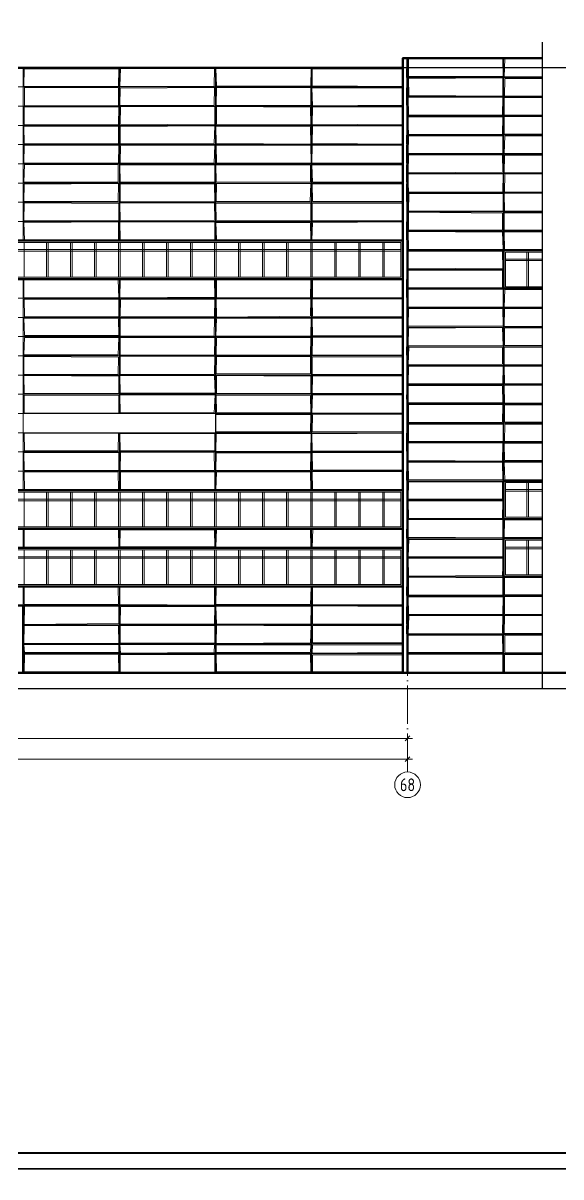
# Model space of a CAD drawing. Extents: x -50000 to 1632000, y -47600 to 308800.
# Drawn here: x 377987 to 411580, y 189500 to 261593 of the extents above; entities that cross this region are included whole.
import ezdxf
from ezdxf.enums import TextEntityAlignment as Align

# ---------------------------------------------------------------- set-up
doc = ezdxf.new("R2010")
doc.units = 0
doc.header["$MEASUREMENT"] = 0
doc.linetypes.add('ACAD_ISO04W100', pattern=[30, 24, -3, 0, -3])
doc.layers.get('Defpoints').update_dxf_attribs({"color": 6})
doc.layers.add('1', color=7, linetype='Continuous')
doc.styles.get("Standard").update_dxf_attribs({"font": 'isocpeur.ttf'})
doc.dimstyles.get("Standard").update_dxf_attribs({"dimscale": 200, "dimtxt": 2.5, "dimasz": 1.5, "dimexe": 1.5, "dimexo": 5, "dimgap": 1, "dimtad": 1, "dimtoh": 1, "dimdec": 0, "dimrnd": 10, "dimzin": 0, "dimtxsty": 'Standard', "dimblk": 'OBLIQUE', "dimcen": 1, "dimdle": 1.5, "dimclrd": 256, "dimclre": 256, "dimclrt": 256, "dimadec": 0, "dimazin": 0, "dimtfac": 1, "dimtdec": 0, "dimtix": 1, "dimtmove": 0, "dimatfit": 3, "dimldrblk": 'NONE', "dimfxl": 1, "dimtolj": 1, "dimtzin": 0, "dimlwd": 18, "dimlwe": 18, "dimarcsym": 1})

# ---------------------------------------------------------------- blocks, each defined once
blk = doc.blocks.new('_Oblique')
at = {"color": 0, "linetype": 'ByBlock', "lineweight": -2}
blk.add_line((-0.5, -0.5), (0.5, 0.5), dxfattribs=at)
blk = doc.blocks.new('*D4')
at = {"layer": '1', "linetype": 'Continuous', "lineweight": 18, "transparency": 16777216}
blk.add_line((-300, 215600), (402300, 215600), dxfattribs=at)
at = {"layer": 'Defpoints', "color": 0, "linetype": 'Continuous', "transparency": 16777216}
for p in [(0, 220000), (402000, 220000), (402000, 215600)]:
    blk.add_point(p, dxfattribs=at)
at = {"layer": '1', "linetype": 'Continuous', "lineweight": 18, "transparency": 16777216, "xscale": 300, "yscale": 300, "zscale": 300, "rotation": 180}
blk.add_blockref('_Oblique', (0, 215600), dxfattribs=at)
at = {"layer": '1', "linetype": 'Continuous', "lineweight": 18, "transparency": 16777216, "xscale": 300, "yscale": 300, "zscale": 300}
blk.add_blockref('_Oblique', (402000, 215600), dxfattribs=at)
at = {"layer": '1', "linetype": 'Continuous', "lineweight": 18, "transparency": 16777216, "insert": (201000, 216050), "char_height": 500, "attachment_point": 5}
blk.add_mtext('\\A1;402000', dxfattribs=at)
blk = doc.blocks.new('_None')
blk = doc.blocks.new('*D17')
at = {"layer": '1', "linetype": 'Continuous', "lineweight": 18, "transparency": 16777216}
blk.add_line((335700, 216900), (402300, 216900), dxfattribs=at)
at = {"layer": 'Defpoints', "color": 0, "linetype": 'Continuous', "transparency": 16777216}
for p in [(336000, 220000), (402000, 220000), (402000, 216900)]:
    blk.add_point(p, dxfattribs=at)
at = {"layer": '1', "linetype": 'Continuous', "lineweight": 18, "transparency": 16777216, "xscale": 300, "yscale": 300, "zscale": 300, "rotation": 180}
blk.add_blockref('_Oblique', (336000, 216900), dxfattribs=at)
at = {"layer": '1', "linetype": 'Continuous', "lineweight": 18, "transparency": 16777216, "xscale": 300, "yscale": 300, "zscale": 300}
blk.add_blockref('_Oblique', (402000, 216900), dxfattribs=at)
at = {"layer": '1', "linetype": 'Continuous', "lineweight": 18, "transparency": 16777216, "insert": (369000, 217350), "char_height": 500, "attachment_point": 5}
blk.add_mtext('\\A1;66000', dxfattribs=at)

msp = doc.modelspace()

# ---------------------------------------------------------------- linework, layer by layer
at = {"layer": '1'}
msp.add_line((410400, 260400), (410400, 220000), dxfattribs=at)
at = {"layer": '1', "linetype": 'Continuous', "lineweight": 70}
msp.add_line((410400, 259400), (402000, 259400), dxfattribs=at)
at = {"layer": '1', "color": 8, "linetype": 'Continuous', "lineweight": 9}
for p, q in [((402056, 258253.7), (402068.1, 259369.5)), ((402068.1, 259369.5), (407961.7, 259344.2)), ((407968.2, 258260.2), (407961.7, 259344.2)), ((408032.5, 258240.2), (408069.5, 259366.4)), ((408069.5, 259366.4), (410400, 259363.8)), ((378040, 257660.7), (378060.1, 258741.1)), ((378060.1, 258741.1), (383968.3, 258740.3)), ((383950.3, 257640.2), (383968.3, 258740.3)), ((384000, 258800), (384072.8, 258729.8)), ((384029.6, 257658.2), (384072.8, 258729.8)), ((384072.8, 258729.8), (389942.7, 258766.8)), ((389930.3, 257631.4), (389942.7, 258766.8)), ((390028.7, 258759), (395973.1, 258771.9)), ((390070.5, 257656.8), (390028.7, 258759)), ((395949.6, 257653.9), (395973.1, 258771.9)), ((396032.9, 257670), (396051.2, 258743.4)), ((396051.2, 258743.4), (401700, 258743.7)), ((402056, 258253.7), (407968.2, 258260.2)), ((402058, 258127), (407945.5, 258167.1)), ((402074.3, 257073.8), (402058, 258127)), ((407947, 257027.1), (407945.5, 258167.1)), ((408032.5, 258240.2), (410400, 258249.1)), ((408053.2, 257030.7), (408067.1, 258139.7)), ((408067.1, 258139.7), (410400, 258140.4)), ((378040, 257660.7), (383950.3, 257640.2)), ((378068.3, 256427), (378069.5, 257571.7)), ((378069.5, 257571.7), (383949.3, 257552.2)), ((383947.5, 256442.4), (383949.3, 257552.2)), ((384029.6, 257658.2), (389930.3, 257631.4)), ((384036.2, 256439.3), (384059.8, 257532.2)), ((384059.8, 257532.2), (389950.6, 257559.7)), ((389925.9, 256460.8), (389950.6, 257559.7)), ((390038.7, 256470.2), (390063, 257568.6)), ((390063, 257568.6), (395958.2, 257556.9)), ((390070.5, 257656.8), (395949.6, 257653.9)), ((395949.7, 256452.2), (395958.2, 257556.9)), ((396026, 257551.7), (401700, 257544.3)), ((396066.9, 256430.9), (396026, 257551.7)), ((396032.9, 257670), (401700, 257634.9)), ((402000, 257000), (402074.3, 257073.8)), ((402044.7, 256953.8), (407957.1, 256951.4)), ((402057.5, 255842.9), (402044.7, 256953.8)), ((402074.3, 257073.8), (407947, 257027.1)), ((407933.4, 255842.8), (407957.1, 256951.4)), ((408029.2, 255863.7), (408044.8, 256935.2)), ((408044.8, 256935.2), (410400, 256943.6)), ((408053.2, 257030.7), (410400, 257047)), ((378048.1, 256350.7), (383957.5, 256360.7)), ((378062.2, 255253.2), (378048.1, 256350.7)), ((378068.3, 256427), (383947.5, 256442.4)), ((383939.5, 255242.9), (383957.5, 256360.7)), ((384036.2, 256439.3), (389925.9, 256460.8)), ((384041.6, 255271.7), (384069.5, 256349.5)), ((384069.5, 256349.5), (389968.6, 256370.7)), ((389955.2, 255236.1), (389968.6, 256370.7)), ((390038.7, 256470.2), (395949.7, 256452.2)), ((390059, 256371.6), (395938.1, 256334.8)), ((390065, 255257.3), (390059, 256371.6)), ((395969.6, 255245), (395938.1, 256334.8)), ((396046, 255233.2), (396055.8, 256355.7)), ((396055.8, 256355.7), (401700, 256367)), ((396066.9, 256430.9), (401700, 256456.8)), ((378062.2, 255253.2), (383939.5, 255242.9)), ((384041.6, 255271.7), (389955.2, 255236.1)), ((390065, 255257.3), (395969.6, 255245)), ((396046, 255233.2), (401700, 255271.6)), ((402025.4, 255744.8), (407958, 255733.6)), ((402052.9, 254636.2), (402025.4, 255744.8)), ((402057.5, 255842.9), (407933.4, 255842.8)), ((407932.2, 254653.5), (407958, 255733.6)), ((408029.2, 255863.7), (410400, 255848.8)), ((408033.4, 255755.9), (410400, 255760)), ((408036.6, 254644.8), (408033.4, 255755.9)), ((378044, 255159.3), (383947.4, 255155.5)), ((378045, 254064.8), (378044, 255159.3)), ((383953.7, 254050.6), (383947.4, 255155.5)), ((384043.5, 254047.7), (384045.2, 255141.2)), ((384045.2, 255141.2), (389959.2, 255169.5)), ((389931.1, 254061.6), (389959.2, 255169.5)), ((390031.1, 255158.7), (395944.5, 255135.2)), ((390051.1, 254071.7), (390031.1, 255158.7)), ((395966.6, 254026.8), (395944.5, 255135.2)), ((396040.7, 254063), (396059.8, 255172.3)), ((396059.8, 255172.3), (401700, 255173.9)), ((402046.1, 253440.5), (402061.2, 254549.9)), ((402052.9, 254636.2), (407932.2, 254653.5)), ((402061.2, 254549.9), (407942.1, 254540.8)), ((407957.8, 253465.3), (407942.1, 254540.8)), ((408036.6, 254644.8), (410400, 254653.7)), ((408036.8, 253452.1), (408073.4, 254554)), ((408073.4, 254554), (410400, 254550.7)), ((378032.7, 252849.8), (378049.3, 253954.4)), ((378045, 254064.8), (383953.7, 254050.6)), ((378049.3, 253954.4), (383972.3, 253950.8)), ((383939.5, 252831.5), (383972.3, 253950.8)), ((384043.5, 254047.7), (389931.1, 254061.6)), ((384047.3, 252865.6), (384070.1, 253941.5)), ((384070.1, 253941.5), (389961.6, 253963.9)), ((389927.3, 252847.3), (389961.6, 253963.9)), ((390044.6, 253961.2), (395956.6, 253953.7)), ((390059.8, 252830.5), (390044.6, 253961.2)), ((390051.1, 254071.7), (395966.6, 254026.8)), ((395972.7, 252858), (395956.6, 253953.7)), ((396029.6, 252868.6), (396051.6, 253941.9)), ((396040.7, 254063), (401700, 254031.3)), ((396051.6, 253941.9), (401700, 253964.5)), ((410400, 253400), (402000, 253400)), ((402045.4, 252236.3), (402053.9, 253367.1)), ((402046.1, 253440.5), (407957.8, 253465.3)), ((402053.9, 253367.1), (407926.3, 253364.5)), ((407956.5, 252274.4), (407926.3, 253364.5)), ((408036.8, 253452.1), (410400, 253448.2)), ((408039.5, 252238), (408066.2, 253333)), ((408066.2, 253333), (410400, 253344.1)), ((378027.5, 251644), (378073, 252765.5)), ((378032.7, 252849.8), (383939.5, 252831.5)), ((378073, 252765.5), (383934.2, 252763.5)), ((383925.9, 251642.7), (383934.2, 252763.5)), ((384040.2, 252728.4), (389962.2, 252743.1)), ((384047.5, 251663.2), (384040.2, 252728.4)), ((384047.3, 252865.6), (389927.3, 252847.3)), ((389963.9, 251644.5), (389962.2, 252743.1)), ((390026.5, 252741), (395931.2, 252728.4)), ((390053, 251667), (390026.5, 252741)), ((390059.8, 252830.5), (395972.7, 252858)), ((395937.4, 251662), (395931.2, 252728.4)), ((396028.1, 252727.7), (401700, 252726)), ((396058.8, 251642.7), (396028.1, 252727.7)), ((396029.6, 252868.6), (401700, 252834)), ((378027.5, 251644), (383925.9, 251642.7)), ((384047.5, 251663.2), (389963.9, 251644.5)), ((390053, 251667), (395937.4, 251662)), ((396058.8, 251642.7), (401700, 251657.4)), ((402028, 252169.5), (407967.3, 252164.3)), ((402053.1, 251025.8), (402028, 252169.5)), ((402045.4, 252236.3), (407956.5, 252274.4)), ((407948.1, 251032.4), (407967.3, 252164.3)), ((408039.5, 252238), (410400, 252239)), ((408056.3, 251032.5), (408074.6, 252167.4)), ((408074.6, 252167.4), (410400, 252152.5)), ((378031.7, 250472), (378045.1, 251530.8)), ((378045.1, 251530.8), (383947, 251570.7)), ((383928.2, 250450.4), (383947, 251570.7)), ((384041.9, 250437), (384057.4, 251546.3)), ((384057.4, 251546.3), (389939.8, 251554)), ((389963.9, 250427.2), (389939.8, 251554)), ((390056.5, 250468.9), (390065.5, 251544.9)), ((390065.5, 251544.9), (395968.5, 251562.9)), ((395928.2, 250444.4), (395968.5, 251562.9)), ((396037.3, 251558.1), (401700, 251546.4)), ((396054.8, 250458.4), (396037.3, 251558.1)), ((402053.1, 251025.8), (407948.1, 251032.4)), ((402062, 249842.5), (402071, 250953.8)), ((402071, 250953.8), (407962.9, 250949.7)), ((407964.4, 249830.9), (407962.9, 250949.7)), ((408045.1, 250956.3), (410400, 250949)), ((408062.6, 249840), (408045.1, 250956.3)), ((408056.3, 251032.5), (410400, 251042.4)), ((378031.7, 250472), (383928.2, 250450.4)), ((378033, 249245.4), (378049.7, 250357.9)), ((378049.7, 250357.9), (383973.8, 250330.3)), ((383974, 249249.9), (383973.8, 250330.3)), ((384035.5, 250338), (389946.7, 250369.4)), ((384061, 249268), (384035.5, 250338)), ((384041.9, 250437), (389963.9, 250427.2)), ((389956.4, 249272.3), (389946.7, 250369.4)), ((390035.6, 250327.4), (395966.3, 250333.5)), ((390054.9, 249260.5), (390035.6, 250327.4)), ((390056.5, 250468.9), (395928.2, 250444.4)), ((395966, 249270.5), (395966.3, 250333.5)), ((396044.5, 249235.9), (396049.3, 250327.3)), ((396049.3, 250327.3), (401700, 250340.4)), ((396054.8, 250458.4), (401700, 250453.3)), ((402059.2, 249773.8), (407940.3, 249725.3)), ((402060.5, 248663.2), (402059.2, 249773.8)), ((402062, 249842.5), (407964.4, 249830.9)), ((407939.4, 248663.2), (407940.3, 249725.3)), ((408025.7, 249746.9), (410400, 249744.7)), ((408040.5, 248646.5), (408025.7, 249746.9)), ((408062.6, 249840), (410400, 249840.5)), ((378029.9, 249125.9), (383939.6, 249170)), ((378071.1, 248038.4), (378029.9, 249125.9)), ((378033, 249245.4), (383974, 249249.9)), ((383953.6, 248033.8), (383939.6, 249170)), ((384027.4, 249166.6), (389965, 249165.7)), ((384051.1, 248073.8), (384027.4, 249166.6)), ((384061, 249268), (389956.4, 249272.3)), ((389968.5, 248044.2), (389965, 249165.7)), ((390034.9, 249141.2), (395937.5, 249141.7)), ((390071.2, 248070.5), (390034.9, 249141.2)), ((390054.9, 249260.5), (395966, 249270.5)), ((395960.9, 248058.2), (395937.5, 249141.7)), ((396030.8, 248037.1), (396065.6, 249127.6)), ((396044.5, 249235.9), (401700, 249263.7)), ((396065.6, 249127.6), (401700, 249169.4)), ((378071.1, 248038.4), (383953.6, 248033.8)), ((384051.1, 248073.8), (389968.5, 248044.2)), ((390000, 248000), (390071.2, 248070.5)), ((390071.2, 248070.5), (395960.9, 248058.2)), ((396030.8, 248037.1), (401700, 248040.7)), ((402046.9, 248573), (407926.2, 248529.4)), ((402061.5, 247461.4), (402046.9, 248573)), ((402060.5, 248663.2), (407939.4, 248663.2)), ((408000, 248600), (407926.2, 248529.4)), ((407970.1, 247449.3), (407926.2, 248529.4)), ((408032, 248549.5), (410400, 248542.6)), ((408047.9, 247430.3), (408032, 248549.5)), ((408040.5, 248646.5), (410400, 248652.6)), ((402031.3, 246271.4), (402032.1, 247338)), ((402032.1, 247338), (407937.7, 247333.8)), ((402061.5, 247461.4), (407970.1, 247449.3)), ((407951.7, 246246), (407937.7, 247333.8)), ((408047.9, 247430.3), (410400, 247438.3)), ((402026, 246162.3), (407929.4, 246146.8)), ((402029.6, 245046.7), (402026, 246162.3)), ((402031.3, 246271.4), (407951.7, 246246)), ((407928.7, 245067.7), (407929.4, 246146.8)), ((378026.3, 244440), (378027.6, 245534.6)), ((378027.6, 245534.6), (383925.6, 245554.2)), ((383972.6, 244433.6), (383925.6, 245554.2)), ((384031.5, 244427.1), (384060.7, 245553.8)), ((384060.7, 245553.8), (389936.4, 245553.6)), ((389958.4, 244464.4), (389936.4, 245553.6)), ((390059.2, 244440.9), (390070.5, 245537.7)), ((390070.5, 245537.7), (395954.3, 245556.3)), ((395940, 244431.9), (395954.3, 245556.3)), ((396056.3, 244427.2), (396074.2, 245548.1)), ((396074.2, 245548.1), (401700, 245572.1)), ((402000, 232400), (402000, 245600)), ((378026.3, 244440), (383972.6, 244433.6)), ((384031.5, 244427.1), (389958.4, 244464.4)), ((390059.2, 244440.9), (395940, 244431.9)), ((396056.3, 244427.2), (401700, 244442)), ((402027.6, 244954.2), (407969.1, 244969)), ((402041.2, 243862.6), (402027.6, 244954.2)), ((402029.6, 245046.7), (407928.7, 245067.7)), ((407964.3, 243839.6), (407969.1, 244969)), ((408042.1, 243845.7), (408072.1, 244954.9)), ((408072.1, 244954.9), (410400, 244950.5)), ((378055.8, 244339.6), (383961, 244343.1)), ((378072, 243229.3), (378055.8, 244339.6)), ((383971.1, 243269.2), (383961, 244343.1)), ((384056.3, 243274.8), (384065.9, 244342.1)), ((384065.9, 244342.1), (389960.9, 244352)), ((389948.5, 243247.1), (389960.9, 244352)), ((390050.5, 244362.1), (395963.6, 244364.2)), ((390073.8, 243227.3), (390050.5, 244362.1)), ((395942.6, 243273.5), (395963.6, 244364.2)), ((396047.2, 244365.7), (401700, 244353.6)), ((396064.9, 243268.3), (396047.2, 244365.7)), ((402038.5, 242646.3), (402052.3, 243749.7)), ((402041.2, 243862.6), (407964.3, 243839.6)), ((402052.3, 243749.7), (407954.3, 243754.3)), ((407963.9, 242668.8), (407954.3, 243754.3)), ((408029.5, 242652), (408053.4, 243767.2)), ((408042.1, 243845.7), (410400, 243844.4)), ((408053.4, 243767.2), (410400, 243768.4)), ((378025.7, 243146.3), (383945.6, 243131.6)), ((378066.6, 242069.7), (378025.7, 243146.3)), ((378072, 243229.3), (383971.1, 243269.2)), ((383967.5, 242063), (383945.6, 243131.6)), ((384054.8, 242028.6), (384061.3, 243141.1)), ((384056.3, 243274.8), (389948.5, 243247.1)), ((384061.3, 243141.1), (389937.8, 243148.4)), ((389927.1, 242050.5), (389937.8, 243148.4)), ((390027.9, 242027.1), (390065.3, 243144.6)), ((390065.3, 243144.6), (395970.9, 243155.7)), ((390073.8, 243227.3), (395942.6, 243273.5)), ((395968.4, 242056.6), (395970.9, 243155.7)), ((396033.3, 243152.7), (401700, 243129.3)), ((396066.8, 242060.9), (396033.3, 243152.7)), ((396064.9, 243268.3), (401700, 243248.9)), ((402029.8, 241445.3), (402062.2, 242534.6)), ((402038.5, 242646.3), (407963.9, 242668.8)), ((402062.2, 242534.6), (407931.4, 242572.8)), ((407963, 241430.3), (407931.4, 242572.8)), ((408029.5, 242652), (410400, 242644.8)), ((408050.8, 242538.2), (410400, 242546.9)), ((408052.7, 241459.6), (408050.8, 242538.2)), ((378041.3, 240862.7), (378074.7, 241948.8)), ((378066.6, 242069.7), (383967.5, 242063)), ((378074.7, 241948.8), (383965.8, 241937.5)), ((383932.4, 240856.9), (383965.8, 241937.5)), ((384046.1, 241952.8), (389967.5, 241949)), ((384059.1, 240838.7), (384046.1, 241952.8)), ((384054.8, 242028.6), (389927.1, 242050.5)), ((389939.6, 240865.9), (389967.5, 241949)), ((390027.9, 242027.1), (395968.4, 242056.6)), ((390051, 240855.6), (390065.1, 241955.4)), ((390065.1, 241955.4), (395961.9, 241940.9)), ((395932.5, 240836.8), (395961.9, 241940.9)), ((396037.9, 240846.3), (396074.1, 241965.7)), ((396066.8, 242060.9), (401700, 242043.6)), ((396074.1, 241965.7), (401700, 241937.8)), ((378041.3, 240862.7), (383932.4, 240856.9)), ((384059.1, 240838.7), (389939.6, 240865.9)), ((390051, 240855.6), (395932.5, 240836.8)), ((396037.9, 240846.3), (401700, 240838.5)), ((402029.8, 241445.3), (407963, 241430.3)), ((402041.7, 240256.7), (402070.7, 241348.2)), ((402070.7, 241348.2), (407940.3, 241325.6)), ((407936.6, 240271.5), (407940.3, 241325.6)), ((408037.8, 241331.6), (410400, 241348.8)), ((408039.5, 240247.6), (408037.8, 241331.6)), ((408052.7, 241459.6), (410400, 241454.9)), ((378033.7, 239653), (378036.7, 240760.8)), ((378036.7, 240760.8), (383947.1, 240726.7)), ((383928.7, 239633), (383947.1, 240726.7)), ((384056.3, 240774.5), (389959.9, 240757.3)), ((384057.5, 239626.5), (384056.3, 240774.5)), ((389937.5, 239657.8), (389959.9, 240757.3)), ((390056, 239674.4), (390061.7, 240760.4)), ((390061.7, 240760.4), (395940.2, 240765.3)), ((395948.6, 239671.8), (395940.2, 240765.3)), ((396035, 240726.6), (401700, 240731)), ((396036, 239629.7), (396035, 240726.6)), ((402041.7, 240256.7), (407936.6, 240271.5)), ((402048.4, 239055.5), (402052, 240152.3)), ((402052, 240152.3), (407962.5, 240145.2)), ((407952.6, 239055.1), (407962.5, 240145.2)), ((408026.6, 240163.4), (410400, 240153.4)), ((408050.4, 239049.8), (408026.6, 240163.4)), ((408039.5, 240247.6), (410400, 240239.4)), ((378029.5, 239563.4), (383972.5, 239542)), ((378057.6, 238458.6), (378029.5, 239563.4)), ((378033.7, 239653), (383928.7, 239633)), ((383960.2, 238458.5), (383972.5, 239542)), ((384025.7, 239566.8), (389942, 239546.6)), ((384043.9, 238466.3), (384025.7, 239566.8)), ((384057.5, 239626.5), (389937.5, 239657.8)), ((389974.2, 238463.6), (389942, 239546.6)), ((390056, 239674.4), (395948.6, 239671.8)), ((390066.4, 238445.2), (390074.2, 239567.9)), ((390074.2, 239567.9), (395951.9, 239540.1)), ((395963.3, 238472.7), (395951.9, 239540.1)), ((396035.1, 238442.7), (396068.7, 239555.3)), ((396036, 239629.7), (401700, 239640.5)), ((396068.7, 239555.3), (401700, 239557.9)), ((402028.8, 237868.9), (402033.1, 238952.6)), ((402033.1, 238952.6), (407938.7, 238930.3)), ((402048.4, 239055.5), (407952.6, 239055.1)), ((407944.7, 237863.6), (407938.7, 238930.3)), ((408028.8, 238967.5), (410400, 238951)), ((408054.4, 237847.5), (408028.8, 238967.5)), ((408050.4, 239049.8), (410400, 239052.8)), ((378053.8, 237234.5), (378059.4, 238340.2)), ((378057.6, 238458.6), (383960.2, 238458.5)), ((378059.4, 238340.2), (383961, 238328.1)), ((383969.1, 237228.9), (383961, 238328.1)), ((384032.5, 238347.8), (389974.2, 238361.1)), ((384046, 237245.9), (384032.5, 238347.8)), ((384043.9, 238466.3), (389974.2, 238463.6)), ((389930.5, 237243.6), (389974.2, 238361.1)), ((390037.5, 238337.3), (395928.9, 238331.4)), ((390058.2, 237255.8), (390037.5, 238337.3)), ((390066.4, 238445.2), (395963.3, 238472.7)), ((395964.5, 237232.4), (395928.9, 238331.4)), ((396030.4, 237237), (396059.7, 238365.5)), ((396035.1, 238442.7), (401700, 238444.9)), ((396059.7, 238365.5), (401700, 238372.8)), ((378053.8, 237234.5), (383969.1, 237228.9)), ((384046, 237245.9), (389930.5, 237243.6)), ((390058.2, 237255.8), (395964.5, 237232.4)), ((396030.4, 237237), (401700, 237228.6)), ((402028.8, 237868.9), (407944.7, 237863.6)), ((402066.2, 236627.1), (402070.1, 237771.8)), ((402070.1, 237771.8), (407957, 237742.7)), ((407927.1, 236658.4), (407957, 237742.7)), ((408045.6, 237732.4), (410400, 237731.3)), ((408064.8, 236659.5), (408045.6, 237732.4)), ((408054.4, 237847.5), (410400, 237844.1)), ((390026.1, 236046), (390026.2, 237141.9)), ((390026.2, 237141.9), (395964.5, 237143.8)), ((395939.1, 236047.3), (395964.5, 237143.8)), ((396046, 236072.1), (396053.8, 237140.9)), ((396053.8, 237140.9), (401700, 237147.2)), ((402057.2, 236529.2), (407967.5, 236525.9)), ((402063.6, 235468.9), (402057.2, 236529.2)), ((402066.2, 236627.1), (407927.1, 236658.4)), ((407964.7, 235444.3), (407967.5, 236525.9)), ((408055.1, 235449.2), (408070.4, 236542)), ((408064.8, 236659.5), (410400, 236652.5)), ((408070.4, 236542), (410400, 236542.8)), ((378062.8, 235973.3), (383942.5, 235964.2)), ((378071.7, 234872.5), (378062.8, 235973.3)), ((383928.8, 234864.4), (383942.5, 235964.2)), ((384032.4, 235950.2), (389969.3, 235948.1)), ((384057.8, 234866.8), (384032.4, 235950.2)), ((389967, 234860.2), (389969.3, 235948.1)), ((390025.7, 234854), (390039.4, 235937.9)), ((390026.1, 236046), (395939.1, 236047.3)), ((390039.4, 235937.9), (395972, 235943.8)), ((395959.4, 234834), (395972, 235943.8)), ((396027.2, 235935.2), (401700, 235963.7)), ((396046.2, 234835.5), (396027.2, 235935.2)), ((396046, 236072.1), (401700, 236062.6)), ((402032.4, 234263.1), (402038.2, 235357)), ((402038.2, 235357), (407943.7, 235355.3)), ((402063.6, 235468.9), (407964.7, 235444.3)), ((407930.5, 234229.2), (407943.7, 235355.3)), ((408044.4, 235342.3), (410400, 235347.4)), ((408065.7, 234267.1), (408044.4, 235342.3)), ((408055.1, 235449.2), (410400, 235443.4)), ((378000, 234800), (378071.7, 234872.5)), ((378041.6, 234759.6), (383959.1, 234739.7)), ((378059.2, 233656.8), (378041.6, 234759.6)), ((378071.7, 234872.5), (383928.8, 234864.4)), ((383969.6, 233641.7), (383959.1, 234739.7)), ((384043.7, 233644), (384074.9, 234773.4)), ((384057.8, 234866.8), (389967, 234860.2)), ((384074.9, 234773.4), (389928.2, 234760.1)), ((389953, 233658.4), (389928.2, 234760.1)), ((390025.7, 234854), (395959.4, 234834)), ((390026.7, 233647.6), (390054.8, 234732.9)), ((390054.8, 234732.9), (395958.7, 234744.8)), ((395944.3, 233667.1), (395958.7, 234744.8)), ((396034.5, 234765.8), (401700, 234733.5)), ((396060, 233662.1), (396034.5, 234765.8)), ((396046.2, 234835.5), (401700, 234848.2)), ((378059.2, 233656.8), (383969.6, 233641.7)), ((384000, 233600), (384073.8, 233530.3)), ((384043.7, 233644), (389953, 233658.4)), ((390026.7, 233647.6), (395944.3, 233667.1)), ((396060, 233662.1), (401700, 233648.4)), ((402032.4, 234263.1), (407930.5, 234229.2)), ((402037.2, 234162.9), (407929.9, 234163.9)), ((402051.8, 233071.4), (402037.2, 234162.9)), ((407961.4, 233053.3), (407929.9, 234163.9)), ((408028.9, 234162.5), (410400, 234159.2)), ((408070.9, 233066.1), (408028.9, 234162.5)), ((408065.7, 234267.1), (410400, 234255.3)), ((378058, 233526.3), (383928, 233554.1)), ((378068.3, 232452.1), (378058, 233526.3)), ((383955.6, 232428), (383928, 233554.1)), ((384068.7, 232457.7), (384073.8, 233530.3)), ((384073.8, 233530.3), (389972.8, 233544.8)), ((389965, 232462.3), (389972.8, 233544.8)), ((390033.4, 232430.8), (390074.2, 233537.7)), ((390074.2, 233537.7), (395929.7, 233556.6)), ((395961.3, 232425.6), (395929.7, 233556.6)), ((396040, 233549.7), (401700, 233571.1)), ((396073.2, 232466.7), (396040, 233549.7)), ((402032.7, 231855.3), (402054, 232931.5)), ((402051.8, 233071.4), (407961.4, 233053.3)), ((402054, 232931.5), (407937.1, 232928)), ((407928.1, 231853.4), (407937.1, 232928)), ((408070.9, 233066.1), (410400, 233058.6)), ((378068.3, 232452.1), (383955.6, 232428)), ((384068.7, 232457.7), (389965, 232462.3)), ((390033.4, 232430.8), (395961.3, 232425.6)), ((396073.2, 232466.7), (401700, 232447.5)), ((402000, 230000), (402000, 232400)), ((402032.7, 231855.3), (407928.1, 231853.4)), ((402037.1, 231733.1), (407956, 231749.3)), ((402068.4, 230642.9), (402037.1, 231733.1)), ((407934.5, 230639.2), (407956, 231749.3)), ((402000, 228800), (402000, 230000)), ((402031.6, 229473.5), (402045.8, 230565.9)), ((402045.8, 230565.9), (407946, 230556.8)), ((402068.4, 230642.9), (407934.5, 230639.2)), ((407949.1, 229431.3), (407946, 230556.8)), ((408044.7, 229458.2), (408055.2, 230547.5)), ((408055.2, 230547.5), (410400, 230546.8)), ((378064.8, 228844.3), (378065.3, 229961.4)), ((378065.3, 229961.4), (383940.4, 229966.2)), ((383974.2, 228850.5), (383940.4, 229966.2)), ((384035.4, 228871.6), (384054, 229939.3)), ((384054, 229939.3), (389942.1, 229935.3)), ((389973.4, 228871.9), (389942.1, 229935.3)), ((390068.1, 229942.2), (390032.1, 228867.7)), ((395934.2, 229952.9), (390068.1, 229942.2)), ((395966.5, 228839.2), (395934.2, 229952.9)), ((396034.9, 228836.4), (396074.5, 229972.8)), ((396074.5, 229972.8), (401700, 229966.2)), ((402000, 229400), (402072.8, 229331.2)), ((402031.6, 229473.5), (407949.1, 229431.3)), ((402032.9, 228243.7), (402072.8, 229331.2)), ((402072.8, 229331.2), (407970.7, 229335.5)), ((407955, 228234), (407970.7, 229335.5)), ((408044.7, 229458.2), (410400, 229445.9)), ((378064.8, 228844.3), (383974.2, 228850.5)), ((384035.4, 228871.6), (389973.4, 228871.9)), ((390032.1, 228867.7), (395966.5, 228839.2)), ((396034.9, 228836.4), (401700, 228834.9)), ((402000, 226400), (402000, 228800)), ((402029.7, 228135.6), (407972.1, 228156.5)), ((402064.6, 227043.7), (402029.7, 228135.6)), ((402032.9, 228243.7), (407955, 228234)), ((407926.3, 227068.6), (407972.1, 228156.5)), ((396062.7, 226344.2), (401700, 226372.2)), ((402000, 221000), (402000, 226400)), ((402057.3, 226966.4), (407949.7, 226938.7)), ((402070.1, 225838.8), (402057.3, 226966.4)), ((402064.6, 227043.7), (407926.3, 227068.6)), ((408000, 227000), (407926.3, 227068.6)), ((407942.5, 225838.3), (407949.7, 226938.7)), ((408047.3, 225864.7), (408057.4, 226933.7)), ((408057.4, 226933.7), (410400, 226944.6)), ((378048.6, 225264.4), (378055.3, 226337.1)), ((378055.3, 226337.1), (383934.7, 226357.4)), ((383949.3, 225265.5), (383934.7, 226357.4)), ((384027.5, 226330.1), (389949.3, 226364.6)), ((384030.5, 225262.9), (384027.5, 226330.1)), ((389937.6, 225231.5), (389949.3, 226364.6)), ((390031.1, 225257.1), (390050.4, 226346.7)), ((390050.4, 226346.7), (395973.4, 226354.2)), ((395935.9, 225269.3), (395973.4, 226354.2)), ((396055.1, 225237), (396062.7, 226344.2)), ((402036.8, 225745.3), (407973.5, 225744.2)), ((402054.3, 224630.6), (402036.8, 225745.3)), ((402070.1, 225838.8), (407942.5, 225838.3)), ((407957.8, 224655.6), (407973.5, 225744.2)), ((408047.3, 225864.7), (410400, 225867)), ((408055.4, 225758.8), (410400, 225761.2)), ((408062.5, 224663.7), (408055.4, 225758.8)), ((378048.6, 225264.4), (383949.3, 225265.5)), ((378062.1, 224025.6), (378073.7, 225162.6)), ((378073.7, 225162.6), (383973.4, 225141)), ((383960.1, 224071.3), (383973.4, 225141)), ((384030.5, 225262.9), (389937.6, 225231.5)), ((384057.9, 224029.2), (384064.3, 225145.4)), ((384064.3, 225145.4), (389966.1, 225136.5)), ((389941.2, 224030.9), (389966.1, 225136.5)), ((390030.3, 225165.5), (395974.5, 225160.3)), ((390073.7, 224046.8), (390030.3, 225165.5)), ((390031.1, 225257.1), (395935.9, 225269.3)), ((395969.8, 224036.7), (395974.5, 225160.3)), ((396055.1, 225237), (401700, 225252.4)), ((396067.9, 225174.5), (401700, 225130.3)), ((396071.3, 224060), (396067.9, 225174.5)), ((402045.9, 223438.1), (402070.8, 224561.1)), ((402054.3, 224630.6), (407957.8, 224655.6)), ((402070.8, 224561.1), (407952, 224571)), ((407928.4, 223459.5), (407952, 224571)), ((408042.3, 223456.3), (408054.8, 224568.1)), ((408054.8, 224568.1), (410400, 224568.4)), ((408062.5, 224663.7), (410400, 224648.9)), ((378037, 222850.3), (378064.2, 223961.4)), ((378062.1, 224025.6), (383960.1, 224071.3)), ((378064.2, 223961.4), (383955.3, 223961.7)), ((383958.3, 222834.6), (383955.3, 223961.7)), ((384044.2, 223937.8), (389965.1, 223948.5)), ((384047, 222854.1), (384044.2, 223937.8)), ((384057.9, 224029.2), (389941.2, 224030.9)), ((389965.5, 222852.4), (389965.1, 223948.5)), ((390048.3, 222829.9), (390073.7, 223969.8)), ((390073.7, 224046.8), (395969.8, 224036.7)), ((390073.7, 223969.8), (395971.1, 223927.6)), ((395932, 222865), (395971.1, 223927.6)), ((396053.9, 222869.5), (396057.8, 223941.9)), ((396057.8, 223941.9), (401700, 223951.3)), ((396071.3, 224060), (401700, 224039.6)), ((378037, 222850.3), (383958.3, 222834.6)), ((384035, 222771.7), (389935.1, 222735.7)), ((384066.5, 222231.9), (384035, 222771.7)), ((384047, 222854.1), (389965.5, 222852.4)), ((390048.3, 222829.9), (395932, 222865)), ((396053.9, 222869.5), (401700, 222861.4)), ((402039, 223356.9), (407927.9, 223359.4)), ((402044.8, 222256.5), (402039, 223356.9)), ((402045.9, 223438.1), (407928.4, 223459.5)), ((407951.4, 222266.2), (407927.9, 223359.4)), ((408042.3, 223456.3), (410400, 223455.1)), ((408067, 222259.5), (408067.2, 223335.5)), ((408067.2, 223335.5), (410400, 223350)), ((378026.9, 222744.2), (383973.8, 222756.4)), ((378071.5, 222261.8), (378026.9, 222744.2)), ((378071.5, 222261.8), (383959.8, 222272.4)), ((383959.8, 222272.4), (383973.8, 222756.4)), ((384066.5, 222231.9), (389929.5, 222274.8)), ((389929.5, 222274.8), (389935.1, 222735.7)), ((390000, 222200), (389929.5, 222274.8)), ((390039.1, 222744.9), (395963.2, 222735.5)), ((390047.8, 222274.6), (390039.1, 222744.9)), ((390047.8, 222274.6), (395941.9, 222273.8)), ((395941.9, 222273.8), (395963.2, 222735.5)), ((396051.1, 222229.2), (396062.8, 222752.3)), ((396051.1, 222229.2), (401700, 222270.8)), ((396062.8, 222752.3), (401700, 222726.7)), ((402029.3, 221062), (402044.8, 222135.6)), ((402044.8, 222256.5), (407951.4, 222266.2)), ((402044.8, 222135.6), (407942.9, 222166.4)), ((407946.2, 221042.9), (407942.9, 222166.4)), ((408051.5, 222139.4), (410400, 222143.1)), ((408060.3, 221029), (408051.5, 222139.4)), ((408067, 222259.5), (410400, 222251.5)), ((402029.3, 221062), (407946.2, 221042.9)), ((408060.3, 221029), (410400, 221047))]:
    msp.add_line(p, q, dxfattribs=at)
at = {"layer": '1', "color": 8, "linetype": 'Continuous', "lineweight": 13}
for p, q in [((408000, 221000), (408000, 259400)), ((401700, 258800), (336300, 258800)), ((378000, 248000), (378000, 258800)), ((384000, 248000), (384000, 258800)), ((390000, 248000), (390000, 258800)), ((396000, 248000), (396000, 258800)), ((402000, 258200), (410400, 258200)), ((401700, 257600), (336300, 257600)), ((410400, 257000), (402000, 257000)), ((401700, 256400), (336300, 256400)), ((410400, 255800), (402000, 255800)), ((401700, 255200), (336300, 255200)), ((410400, 254600), (402000, 254600)), ((401700, 254000), (336300, 254000)), ((401700, 252800), (336300, 252800)), ((410400, 252200), (402000, 252200)), ((401700, 251600), (336300, 251600)), ((410400, 251000), (402000, 251000)), ((401700, 250400), (336300, 250400)), ((410400, 249800), (402000, 249800)), ((401700, 249200), (336300, 249200)), ((336300, 248000), (401700, 248000)), ((402000, 248600), (410400, 248600)), ((410400, 247400), (402000, 247400)), ((408000, 246200), (402000, 246200)), ((401700, 245600), (336300, 245600)), ((378000, 232400), (378000, 245600)), ((384000, 237200), (384000, 245600)), ((390000, 232400), (390000, 245600)), ((396000, 232400), (396000, 245600)), ((401700, 244400), (336300, 244400)), ((410400, 245000), (402000, 245000)), ((410400, 243800), (402000, 243800)), ((401700, 243200), (336300, 243200)), ((410400, 242600), (402000, 242600)), ((401700, 242000), (336300, 242000)), ((401700, 240800), (336300, 240800)), ((410400, 241400), (402000, 241400)), ((402000, 240200), (410400, 240200)), ((336300, 239600), (401700, 239600)), ((410400, 239000), (402000, 239000)), ((401700, 238400), (336300, 238400)), ((401700, 237200), (336300, 237200)), ((410400, 237800), (402000, 237800)), ((410400, 236600), (402000, 236600)), ((401700, 236000), (336300, 236000)), ((384000, 232400), (384000, 236000)), ((410400, 235400), (402000, 235400)), ((401700, 234800), (336300, 234800)), ((401700, 233600), (336300, 233600)), ((402000, 234200), (410400, 234200)), ((410400, 233000), (402000, 233000)), ((336300, 232400), (401700, 232400)), ((408000, 231800), (402000, 231800)), ((401700, 230000), (336300, 230000)), ((378000, 228800), (378000, 230000)), ((384000, 228800), (384000, 230000)), ((390000, 230000), (390000, 228800)), ((396000, 228800), (396000, 230000)), ((410400, 230600), (402000, 230600)), ((410400, 229400), (402000, 229400)), ((336300, 228800), (401700, 228800)), ((408000, 228200), (402000, 228200)), ((401700, 226400), (336300, 226400)), ((378000, 226400), (378000, 221000)), ((384000, 221000), (384000, 226400)), ((390000, 221000), (390000, 226400)), ((396000, 221000), (396000, 226400)), ((410400, 227000), (402000, 227000)), ((410400, 225800), (402000, 225800)), ((401700, 225200), (336300, 225200)), ((410400, 224600), (402000, 224600)), ((401700, 224000), (378000, 224000)), ((401700, 222800), (378000, 222800)), ((410400, 223400), (402000, 223400)), ((401700, 222200), (378000, 222200)), ((410400, 222200), (402000, 222200)), ((378000, 221000), (402000, 221000))]:
    msp.add_line(p, q, dxfattribs=at)
at = {"layer": '1', "linetype": 'Continuous', "lineweight": 20}
for p, q in [((336420, 247880), (401580, 247880)), ((336420, 247450), (401580, 247450)), ((336420, 247350), (401580, 247350)), ((378050, 247880), (378050, 245720)), ((379450, 247880), (379450, 245720)), ((379550, 245720), (379550, 247880)), ((380950, 247880), (380950, 245720)), ((381050, 245720), (381050, 247880)), ((382450, 247880), (382450, 245720)), ((382550, 247880), (382550, 245720)), ((383950, 245720), (383950, 247880)), ((384050, 247880), (384050, 245720)), ((385450, 247880), (385450, 245720)), ((385550, 247880), (385550, 245720)), ((386950, 247880), (386950, 245720)), ((387050, 245720), (387050, 247880)), ((388450, 247880), (388450, 245720)), ((388550, 247880), (388550, 245720)), ((389950, 247880), (389950, 245720)), ((390050, 245720), (390050, 247880)), ((391450, 247880), (391450, 245720)), ((391550, 245720), (391550, 247880)), ((392950, 247880), (392950, 245720)), ((393050, 247880), (393050, 245720)), ((394450, 247880), (394450, 245720)), ((394550, 245720), (394550, 247880)), ((395950, 245720), (395950, 247880)), ((396050, 247880), (396050, 245720)), ((397450, 245720), (397450, 247880)), ((397550, 247880), (397550, 245720)), ((398950, 245720), (398950, 247880)), ((399050, 245720), (399050, 247880)), ((400450, 245720), (400450, 247880)), ((400550, 245720), (400550, 247880)), ((401580, 245720), (401580, 247880)), ((408120, 245120), (408120, 247280)), ((408120, 247280), (410400, 247280)), ((409450, 247280), (409450, 245120)), ((409550, 245120), (409550, 247280)), ((408120, 246850), (410400, 246850)), ((408120, 246750), (410400, 246750)), ((336420, 245720), (401580, 245720)), ((410400, 245120), (408120, 245120)), ((410400, 232880), (408120, 232880)), ((408120, 230720), (408120, 232880)), ((409450, 232880), (409450, 230720)), ((409550, 230720), (409550, 232880)), ((336420, 232280), (401580, 232280)), ((378050, 230120), (378050, 232280)), ((379450, 232280), (379450, 230120)), ((379550, 232280), (379550, 230120)), ((380950, 230120), (380950, 232280)), ((381050, 230120), (381050, 232280)), ((382450, 232280), (382450, 230120)), ((382550, 232280), (382550, 230120)), ((383950, 232280), (383950, 230120)), ((384050, 232280), (384050, 230120)), ((385450, 232280), (385450, 230120)), ((385550, 230120), (385550, 232280)), ((386950, 232280), (386950, 230120)), ((387050, 232280), (387050, 230120)), ((388450, 232280), (388450, 230120)), ((388550, 230120), (388550, 232280)), ((389950, 232280), (389950, 230120)), ((390050, 230120), (390050, 232280)), ((391450, 230120), (391450, 232280)), ((391550, 232280), (391550, 230120)), ((392950, 232280), (392950, 230120)), ((393050, 232280), (393050, 230120)), ((394450, 230120), (394450, 232280)), ((394550, 232280), (394550, 230120)), ((395950, 232280), (395950, 230120)), ((396050, 230120), (396050, 232280)), ((397450, 230120), (397450, 232280)), ((397550, 232280), (397550, 230120)), ((398950, 232280), (398950, 230120)), ((399050, 232280), (399050, 230120)), ((400450, 230120), (400450, 232280)), ((400550, 230120), (400550, 232280)), ((401580, 230120), (401580, 232280)), ((410400, 232450), (408120, 232450)), ((410400, 232350), (408120, 232350)), ((336420, 231850), (401580, 231850)), ((336420, 231750), (401580, 231750)), ((408120, 230720), (410400, 230720)), ((336420, 230120), (401580, 230120)), ((410400, 229280), (408120, 229280)), ((408120, 227120), (408120, 229280)), ((409450, 229280), (409450, 227120)), ((409550, 227120), (409550, 229280)), ((336420, 228680), (401580, 228680)), ((378050, 228680), (378050, 226520)), ((379450, 228680), (379450, 226520)), ((379550, 228680), (379550, 226520)), ((380950, 226520), (380950, 228680)), ((381050, 226520), (381050, 228680)), ((382450, 228680), (382450, 226520)), ((382550, 226520), (382550, 228680)), ((383950, 228680), (383950, 226520)), ((384050, 226520), (384050, 228680)), ((385450, 226520), (385450, 228680)), ((385550, 226520), (385550, 228680)), ((386950, 228680), (386950, 226520)), ((387050, 226520), (387050, 228680)), ((388450, 226520), (388450, 228680)), ((388550, 228680), (388550, 226520)), ((389950, 228680), (389950, 226520)), ((390050, 226520), (390050, 228680)), ((391450, 228680), (391450, 226520)), ((391550, 226520), (391550, 228680)), ((392950, 226520), (392950, 228680)), ((393050, 226520), (393050, 228680)), ((394450, 228680), (394450, 226520)), ((394550, 228680), (394550, 226520)), ((395950, 228680), (395950, 226520)), ((396050, 226520), (396050, 228680)), ((397450, 226520), (397450, 228680)), ((397550, 226520), (397550, 228680)), ((398950, 228680), (398950, 226520)), ((399050, 228680), (399050, 226520)), ((400450, 228680), (400450, 226520)), ((400550, 226520), (400550, 228680)), ((401580, 226520), (401580, 228680)), ((410400, 228850), (408120, 228850)), ((410400, 228750), (408120, 228750)), ((336420, 228250), (401580, 228250)), ((336420, 228150), (401580, 228150)), ((408120, 227120), (410400, 227120)), ((336420, 226520), (401580, 226520))]:
    msp.add_line(p, q, dxfattribs=at)
at = {"layer": '1', "color": 7, "linetype": 'Continuous', "lineweight": 9}
for p, q in [((378060.1, 221060), (378073.6, 222156.9)), ((378073.6, 222156.9), (383949.9, 222147)), ((383971.7, 221050.3), (383949.9, 222147)), ((384051.5, 221042.9), (384058.5, 222135.4)), ((384058.5, 222135.4), (389971.7, 222143.4)), ((389963.3, 221035.3), (389971.7, 222143.4)), ((390055.7, 222138), (395931.6, 222159)), ((390072.9, 221065.2), (390055.7, 222138)), ((395950.8, 221072.6), (395931.6, 222159)), ((396065.9, 222125.5), (401700, 222128.7)), ((396067.8, 221050.5), (396065.9, 222125.5)), ((378060.1, 221060), (383971.7, 221050.3)), ((384051.5, 221042.9), (389963.3, 221035.3)), ((390072.9, 221065.2), (395950.8, 221072.6)), ((396067.8, 221050.5), (401700, 221048))]:
    msp.add_line(p, q, dxfattribs=at)
at = {"layer": '1', "color": 78, "linetype": 'ACAD_ISO04W100', "lineweight": 18, "ltscale": 100}
msp.add_line((402000, 214800), (402000, 222000), dxfattribs=at)
at = {"layer": '1', "linetype": 'Continuous', "lineweight": 100}
msp.add_line((-10353.9, 221000), (426469.6, 221000), dxfattribs=at)
at = {"layer": '1', "linetype": 'Continuous', "lineweight": 40, "flags": 128}
msp.add_lwpolyline([(-46000, 191000), (453600, 191000), (453600, 307800), (-46000, 307800)], close=True, dxfattribs=at)
at = {"layer": '1', "lineweight": 70}
for points in [[(401700, 258800), (401700, 259400), (402000, 259400), (402000, 221000)], [(401700, 221000), (401700, 258800), (336300, 258800)], [(336300, 248000), (401700, 248000)], [(410400, 247400), (408000, 247400), (408000, 245000), (410400, 245000)], [(401700, 245600), (336300, 245600)], [(410400, 233000), (408000, 233000), (408000, 230600), (410400, 230600)], [(336300, 232400), (401700, 232400)], [(401700, 230000), (336300, 230000)], [(410400, 229400), (408000, 229400), (408000, 227000), (410400, 227000)], [(336300, 228800), (401700, 228800)], [(401700, 226400), (336300, 226400)], [(372000, 221000), (372000, 225200), (378000, 225200), (378000, 221000)]]:
    msp.add_lwpolyline(points, dxfattribs=at)
at = {"layer": '1', "linetype": 'Continuous', "lineweight": 18}
msp.add_circle((402000, 214000), 800, dxfattribs=at)
at = {"layer": 'Defpoints', "linetype": 'Continuous', "lineweight": 9}
for p, q in [((401956.7, 257633.3), (401935.4, 258743.7)), ((401930.4, 256457.8), (401941.1, 257544)), ((401957.9, 255273.4), (401969.2, 256367.6)), ((401936.8, 254030), (401947.3, 255173.9)), ((401933.4, 252832.6), (401938.1, 253965.4)), ((401925.4, 251658), (401945, 252725.9)), ((401925.5, 250453.1), (401926.8, 251545.9)), ((401963.4, 249265), (401971.2, 250341.1)), ((401933.2, 248040.8), (401941.4, 249171.2)), ((401932.6, 244442.6), (401927, 245573.1)), ((401955.5, 243248), (401951.5, 244353.1)), ((401967.3, 242042.7), (401972, 243128.2)), ((401926.9, 240838.2), (401959.8, 241936.5)), ((401957, 239640.9), (401947.5, 240731.2)), ((401951.7, 238445), (401946.8, 239558)), ((401969.3, 237228.2), (401936.8, 238373.1)), ((401956.1, 236062.2), (401964.5, 237147.4)), ((401926.8, 234848.7), (401930.4, 235964.8)), ((401961, 233647.7), (401968.5, 234731.9)), ((401961.9, 232446.6), (401935.4, 233572)), ((401963.4, 228834.8), (401938, 229965.9)), ((401961.3, 225253.1), (401941.6, 226373.4)), ((401927.7, 224038.7), (401937.3, 225128.5)), ((401951.4, 222861.1), (401941, 223951.7)), ((401959.8, 221047.9), (401972.1, 222128.9)), ((401971.2, 222272.8), (401966.7, 222725.5))]:
    msp.add_line(p, q, dxfattribs=at)
at = {"layer": 'Defpoints'}
msp.add_line((1463800, 220000), (-50000, 220000), dxfattribs=at)
at = {"layer": 'Defpoints', "linetype": 'Continuous'}
msp.add_xline((1315800, 258800), (-1, 0), dxfattribs=at)
at = {"layer": 'Defpoints'}
for points in [[(286400, 190000), (454600, 190000), (454600, 308800), (286400, 308800)], [(286400, 71200), (454600, 71200), (454600, 190000), (286400, 190000)]]:
    msp.add_lwpolyline(points, close=True, dxfattribs=at)

# ---------------------------------------------------------------- texts
at = {"layer": '1', "width": 0.8}
msp.add_text('68', height=800, dxfattribs=at).set_placement((402000, 214000), align=Align.MIDDLE_CENTER)

# ---------------------------------------------------------------- dimensions: what is measured, and where the dimension line sits
at = {"layer": '1', "linetype": 'Continuous', "lineweight": 18}
for base, p1, override, picture, middle in [((402000, 215600), (0, 220000), {"dimse1": 1, "dimse2": 1, "dimsd1": 0, "dimsd2": 0}, '*D4', (201000, 216050)), ((402000, 216900), (336000, 220000), {"dimse1": 1, "dimse2": 1}, '*D17', (369000, 217350))]:
    dim = msp.add_linear_dim(base=base, p1=p1, p2=(402000, 220000), dimstyle='Standard', override=override, dxfattribs=at)
    dim.commit()
    dim.dimension.update_dxf_attribs({"geometry": picture, "text_midpoint": middle})

doc.saveas('drawing.dxf')
